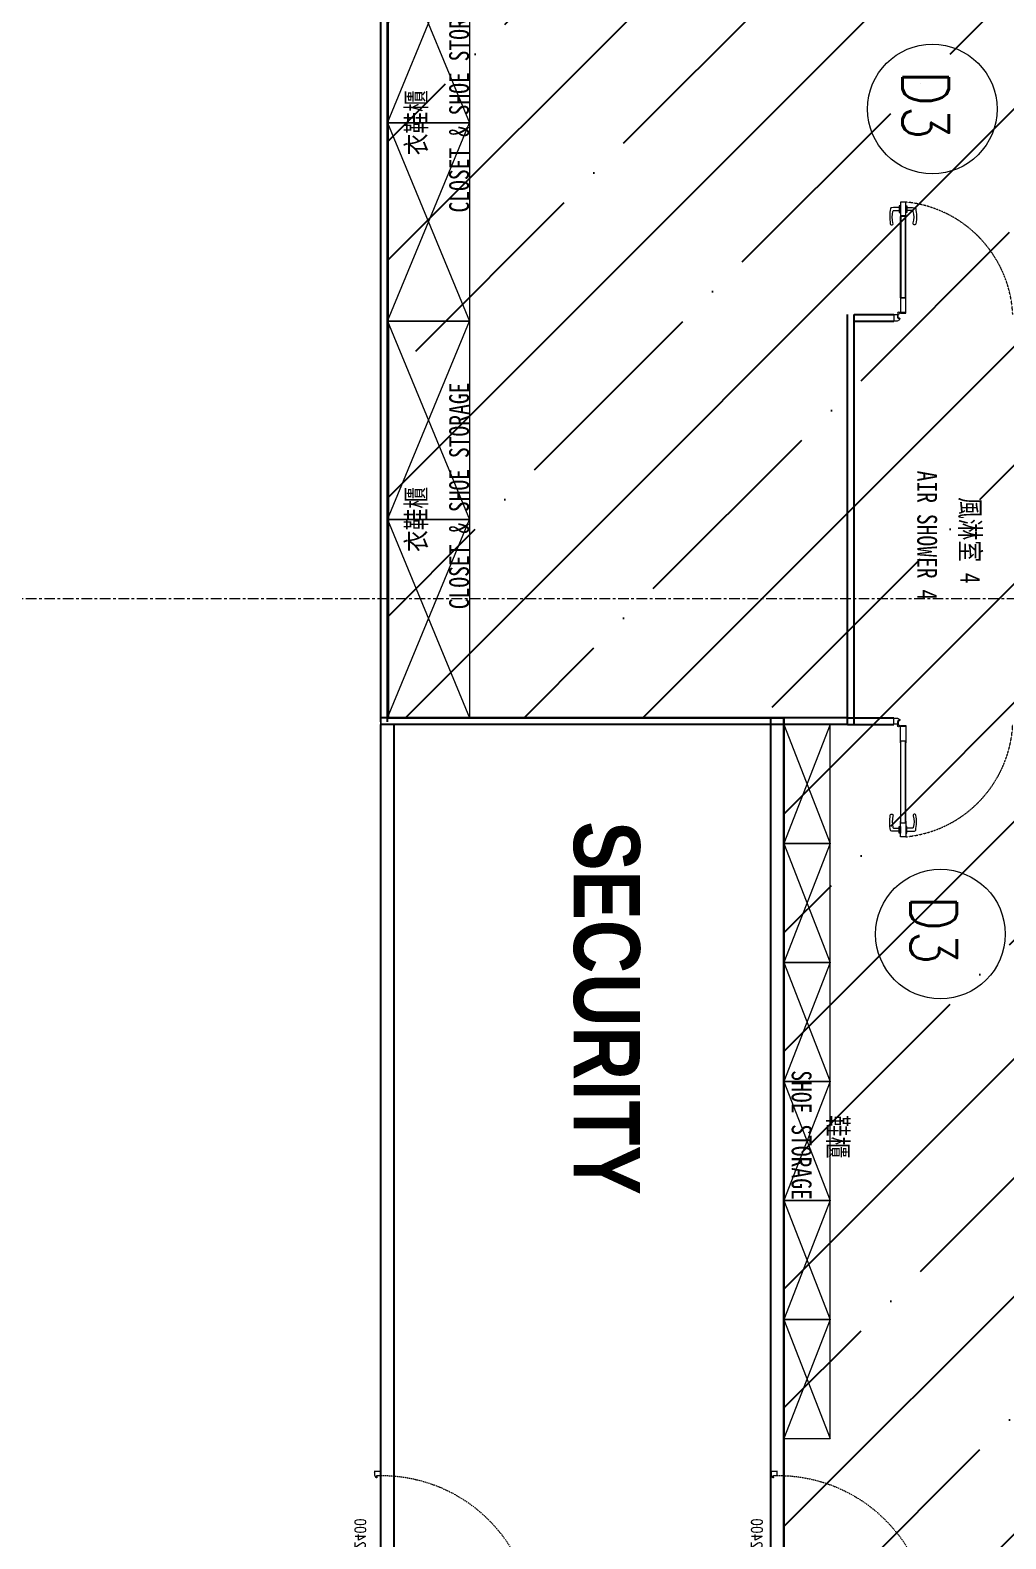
# Model space of a CAD drawing. Extents: x -15449 to 568150, y -1239737 to 53667.
# Drawn here: x 461811 to 469192, y -139644 to -128236 of the extents above; entities that cross this region are included whole.
import ezdxf
from ezdxf.enums import TextEntityAlignment as Align

# ---------------------------------------------------------------- set-up
doc = ezdxf.new("R2010")
doc.units = 0
doc.header["$LTSCALE"] = 8
for name, pattern in [('188K-SM-03-F10-ARCH-PA-Y2257103$0$AP5A-SM-03-F20-ARCH-PA-Y2230801+Y2230803$0$ALL-PA-TXT-Y2221201$0$DASHED', [19.05, 12.7, -6.35]), ('IDA - Grid Line', [3500, 2000, -500, 500, -500]), ('TCP2-C-L30-E-SWG-EQ$0$TCP2-C-L30-E-SWG-EQ$0$HIDDEN', [0.3, 0.2, -0.1])]:
    doc.linetypes.add(name, pattern=pattern)
doc.layers.get('0').update_dxf_attribs({"color": 1, "linetype": 'CONTINUOUS'})
doc.layers.add('000_CTCI_CSA', color=7, linetype='CONTINUOUS')
doc.layers.add('高架地板', color=241, linetype='CONTINUOUS')
doc.layers.add('A-_ANOTGRID_E', color=7, linetype='CONTINUOUS', lineweight=9)
doc.layers.add('Block - Cargo Lift_dwg', color=7, linetype='CONTINUOUS', lineweight=9, true_color=0x767676)
doc.styles.add('188K-SM-03-F10-ARCH-PA-Y2257103$0$AP5A-SM-03-F20-ARCH-PA-Y2230801+Y2230803$0$ALL-PA-TXT-Y2221201$0$Standard', font='txt.shx', dxfattribs={"bigfont": 'chineset.shx'})
doc.styles.add('188K-SM-03-F10-ARCH-PA-Y2257103$0$Standard', font='txt.shx', dxfattribs={"bigfont": 'chineset.shx'})
doc.styles.add('Site Area', font='arial.ttf', dxfattribs={"width": 0.8})

# ---------------------------------------------------------------- blocks, each defined once
blk = doc.blocks.new('column grid')
at = {"layer": 'A-_ANOTGRID_E', "color": 8, "linetype": 'IDA - Grid Line', "ltscale": 0.005, "true_color": 0x808080}
blk.add_line((29680.4, -83238.8, 0), (-104784.6, -83238.8, 0), dxfattribs=at)
blk = doc.blocks.new('CTCI_Building Footprint and Grid')
at = {"color": 252}
blk.add_blockref('column grid', (1987651, -866033, 0), dxfattribs=at)
blk = doc.blocks.new('188K-SM-03-F10-ARCH-PA-Y2257103$0$AP5A-SM-03-F20-ARCH-PA-Y2230801+Y2230803$0$把手GMT水平鎖')
blk.add_lwpolyline([(24, 8), (-24, 8), (-24, 0), (24, 0)], close=True)
blk.add_lwpolyline([(-11, 0), (-11, -40), (-10, -54, 0.327495), (-4, -62, 0.089847), (104, -64, 1.144881), (99, -45, -0.137079), (16, -45, -0.349357), (11, -40), (11, 0)], format="xyb")
blk = doc.blocks.new('188K-SM-03-F10-ARCH-PA-Y2257103$0$單開庫板門-1200x2400(水平把手)')
at = {"ltscale": 0.1}
for p, q in [((26008.6, -11403.6), (26004.5, -11403.6)), ((26004.5, -11403.6), (26004.5, -11414.1)), ((26008.6, -11414.1), (26008.6, -11403.6)), ((26004.5, -11414.1), (26004.5, -11415.3)), ((26004.5, -11414.1), (26008.6, -11414.1)), ((26004.5, -11415.4), (26004.6, -11415.5)), ((26008.6, -11414), (26004.6, -11414)), ((26004.6, -11414.3), (26004.6, -11414.2)), ((26004.6, -11415.3), (26004.6, -11414.5)), ((26004.7, -11414.1), (26006.5, -11414.1)), ((26005.1, -11414.4), (26004.7, -11414.4)), ((26004.7, -11414.5), (26005.1, -11414.5)), ((26004.7, -11414.5), (26004.7, -11506)), ((26004.7, -11506), (26004.7, -11414.5)), ((26004.7, -11414.5), (26004.7, -11414.5)), ((26004.7, -11415.4), (26004.7, -11415.3)), ((26005.2, -11414.4), (26005.2, -11414.4)), ((26006.5, -11414.1), (26006.6, -11414.1)), ((26006.6, -11414.1), (26006.6, -11414.1)), ((26006.6, -11414.1), (26008.4, -11414.1)), ((26008.4, -11414.4), (26008, -11414.4)), ((26008, -11414.4), (26008, -11414.4)), ((26008, -11414.5), (26008.4, -11414.5)), ((26008.4, -11506), (26008.4, -11414.5)), ((26008.4, -11414.5), (26008.4, -11414.5)), ((26008.4, -11414.5), (26008.4, -11506)), ((26008.4, -11415.3), (26008.4, -11415.4)), ((26008.5, -11414.2), (26008.5, -11414.3)), ((26008.5, -11414.5), (26008.5, -11415.3)), ((26008.5, -11415.5), (26008.6, -11415.4)), ((26008.6, -11415.3), (26008.6, -11414.1)), ((26008.6, -11506.4), (26004.5, -11506.4)), ((26004.5, -11506.4), (26004.5, -11518)), ((26004.7, -11506), (26004.7, -11506)), ((26008.4, -11506), (26008.4, -11506)), ((26008.6, -11518), (26008.6, -11506.4)), ((25999.5, -11519.7), (25999.5, -11523.2)), ((26002.5, -11519.1), (26000, -11519.1)), ((26002.9, -11518.5), (26002.6, -11518.5)), ((26002.6, -11518.5), (26002.6, -11521)), ((26002.6, -11521.9), (26002.6, -11519.3)), ((26002.6, -11521), (26002.9, -11521)), ((26003.4, -11521.9), (26002.6, -11521.9)), ((26002.9, -11521), (26002.9, -11518.5)), ((26003.3, -11522.2), (26003.3, -11522)), ((26003.3, -11522), (26003.4, -11522)), ((26004, -11522.2), (26003.3, -11522.2)), ((26008.3, -11517.5), (26003.6, -11517.5)), ((26003.6, -11517.5), (26003.6, -11517.7)), ((26003.6, -11517.7), (26008.3, -11517.7)), ((26004.1, -11521.9), (26003.9, -11521.9)), ((26003.9, -11522), (26004, -11522)), ((26004, -11522), (26004, -11522.2)), ((26004.2, -11522.4), (26004.2, -11521.9)), ((26004.5, -11518), (26008.6, -11518)), ((26008.3, -11517.7), (26008.3, -11517.5)), ((26114.8, -11521.9), (26115.1, -11521.9)), ((26114.8, -11522.4), (26114.8, -11521.9)), ((26114.9, -11522), (26114.9, -11522.2)), ((26115.1, -11522), (26114.9, -11522)), ((26114.9, -11522.2), (26115.7, -11522.2)), ((26115.5, -11521.9), (26116.3, -11521.9)), ((26115.7, -11522), (26115.5, -11522)), ((26115.7, -11522.2), (26115.7, -11522)), ((26116.3, -11521.9), (26116.3, -11519.3)), ((26116.5, -11519.1), (26119, -11519.1)), ((26119.5, -11519.7), (26119.5, -11523.2)), ((26000, -11523.7), (26002.4, -11523.7)), ((26002.4, -11523.7), (26004.1, -11522.6)), ((26116.6, -11523.7), (26114.9, -11522.6)), ((26119, -11523.7), (26116.6, -11523.7))]:
    blk.add_line(p, q, dxfattribs=at)
blk.add_lwpolyline([(26006.6, -11506.4), (26006.5, -11506.3), (26004.7, -11506.3, -0.414214), (26004.6, -11506.3), (26004.6, -11506.1, -0.414214), (26004.7, -11506.1), (26005.1, -11506.1, 0.414214), (26005.2, -11506.1), (26005.2, -11506, 0.414214), (26005.1, -11506), (26004.7, -11506, -0.414214), (26004.6, -11506), (26004.6, -11505.2, -0.414214), (26004.7, -11505.2), (26004.7, -11505.2, 0.414214), (26004.7, -11505.2), (26004.7, -11505, 0.72636), (26004.6, -11505), (26004.5, -11505.1, 0.158507), (26004.5, -11505.2), (26004.5, -11506.4, 0.414214), (26004.6, -11506.5), (26008.6, -11506.5, 0.414214), (26008.6, -11506.4), (26008.6, -11505.2, 0.158507), (26008.6, -11505.1), (26008.5, -11505, 0.72636), (26008.4, -11505), (26008.4, -11505.2, 0.414214), (26008.5, -11505.2, -0.414214), (26008.5, -11505.2), (26008.5, -11506, -0.414214), (26008.4, -11506), (26008, -11506, 0.414214), (26008, -11506), (26008, -11506.1, 0.414214), (26008, -11506.1), (26008.4, -11506.1, -0.414214), (26008.5, -11506.1), (26008.5, -11506.3, -0.414214), (26008.4, -11506.3), (26006.6, -11506.3)], format="xyb", close=True, dxfattribs=at)
for points in [[(25999.5, -11518.9), (25999.5, -11523.9)], [(26119.5, -11518.9), (26119.5, -11523.9)]]:
    blk.add_lwpolyline(points)
at = {"linetype": '188K-SM-03-F10-ARCH-PA-Y2257103$0$AP5A-SM-03-F20-ARCH-PA-Y2230801+Y2230803$0$ALL-PA-TXT-Y2221201$0$DASHED', "ltscale": 0.01}
blk.add_arc((26001.1, -11518.7), 115.3, 359.8531, 85.8135, dxfattribs=at)
at = {"ltscale": 0.1}
for centre, radius, start, end in [((26004.6, -11414.1), 0.0313, 90, 180), ((26004.6, -11415.3), 0.0313, 180, 216.0274), ((26004.7, -11414.2), 0.0313, 90, 180), ((26004.7, -11414.3), 0.0313, 180, 270), ((26004.7, -11414.5), 0.0313, 90, 180), ((26004.7, -11415.3), 0.0209, 180, 270), ((26004.7, -11415.4), 0.0313, 216.0274, 360), ((26004.7, -11415.3), 0.0209, 360, 90), ((26005.1, -11414.4), 0.0313, 270, 0), ((26005.1, -11414.4), 0.0313, 0, 90), ((26008, -11414.4), 0.0313, 90, 180), ((26008, -11414.4), 0.0313, 180, 270), ((26008.4, -11414.2), 0.0313, 360, 90), ((26008.4, -11414.3), 0.0313, 270, 0), ((26008.4, -11414.5), 0.0313, 0, 90), ((26008.5, -11415.3), 0.0209, 90, 180), ((26008.5, -11415.4), 0.0313, 180, 323.9726), ((26008.5, -11415.3), 0.0209, 270, 360), ((26008.6, -11414.1), 0.0313, 360, 90), ((26008.6, -11415.3), 0.0313, 323.9726, 360)]:
    blk.add_arc(centre, radius, start, end, dxfattribs=at)
for centre, major_axis, start_param, end_param in [((26000, -11519.7), (0.369, -0.369), 2.356194, 3.926991), ((26002.5, -11519.3), (0.111, -0.111), 7.068583, 8.63938), ((26003.4, -11521.9), (-0.0369, -0.0369), 0.785398, 3.926991), ((26003.9, -11521.9), (-0.0369, -0.0369), 3.926991, 7.068583), ((26004.1, -11521.9), (0.0369, -0.0369), 7.068583, 8.63938), ((26114.8, -11521.9), (-0.0369, -0.0369), -2.356194, -0.785398), ((26115.1, -11521.9), (0.0369, -0.0369), -0.785398, 2.356194), ((26115.5, -11521.9), (0.0369, -0.0369), 2.356194, 5.497787), ((26116.5, -11519.3), (-0.111, -0.111), -2.356194, -0.785398), ((26119, -11519.7), (-0.369, -0.369), 2.356194, 3.926991), ((26000, -11523.2), (-0.369, -0.369), 5.497787, 7.068583), ((26003.9, -11522.4), (0.221, -0.221), 6.162283, 7.068583), ((26115.1, -11522.4), (-0.221, -0.221), -0.785398, 0.120903), ((26119, -11523.2), (0.369, -0.369), -0.785398, 0.785398)]:
    blk.add_ellipse(centre, major_axis=major_axis, ratio=1, start_param=start_param, end_param=end_param, dxfattribs=at)
at = {"ltscale": 0.1, "extrusion": (0, 0, -1)}
blk.add_ellipse((26003.1, -11517.9), major_axis=(-0.516, 0.516), ratio=1, start_param=5.497787, end_param=11.780972, dxfattribs=at)
at = {"ltscale": 5}
for p, xscale, yscale, zscale, rotation in [((26003.6, -11408.9), 0.1058823529319317, 0.1058823529319317, 0.1058823529319317, 270), ((26009.5, -11408.9), -0.1058823529319317, 0.1058823529396357, 0.1058823529411765, 90)]:
    blk.add_blockref('188K-SM-03-F10-ARCH-PA-Y2257103$0$AP5A-SM-03-F20-ARCH-PA-Y2230801+Y2230803$0$把手GMT水平鎖', p, dxfattribs=dict(at, xscale=xscale, yscale=yscale, zscale=zscale, rotation=rotation))
at = {"color": 8, "ltscale": 0.1, "style": '188K-SM-03-F10-ARCH-PA-Y2257103$0$AP5A-SM-03-F20-ARCH-PA-Y2230801+Y2230803$0$ALL-PA-TXT-Y2221201$0$Standard', "width": 0.85}
blk.add_text('1200*2400', height=8, dxfattribs=at).set_placement((26058.4, -11534.4), align=Align.MIDDLE_CENTER)

msp = doc.modelspace()

# ---------------------------------------------------------------- hatches: boundary and pattern name
at = {"layer": '高架地板'}
h = msp.add_hatch(dxfattribs=at)
h.set_pattern_fill('ANSI35', color=256, scale=200)
h.paths.add_polyline_path([(479713.838, -121485.4155), (464513.6667, -121485.4155), (464519.1323, -133435.3981), (467513.5804, -133435.3967), (467513.8404, -140435.307), (473463.6699, -140435.3047), (473463.6699, -133985.4987), (479713.838, -133985.4983)])

# ---------------------------------------------------------------- linework, layer by layer
at = {"layer": 'Block - Cargo Lift_dwg', "lineweight": -3}
for p, q in [((464463.6667, -133466.7371, 0), (464463.6667, -109434.7775, 0)), ((464513.6667, -133466.7371, 0), (464513.6667, -109434.7775, 0)), ((467994.1646, -133485.3074, 0), (467994.1633, -130385.3554, 0)), ((468044.0495, -130385.3554, 0), (468344.1633, -130385.3554, 0)), ((468044.1646, -133485.3073, 0), (468044.1633, -130385.3553, 0)), ((468044.0495, -130435.3554, 0), (468344.1633, -130435.3554, 0)), ((467994.1646, -133435.3074, 0), (464463.6667, -133435.3995, 0)), ((467413.5837, -140485.1854, 0), (467413.5804, -133435.2868, 0)), ((467513.5837, -140485.1853, 0), (467513.5804, -133435.2868, 0)), ((467994.1646, -133435.3003, 0), (468344.1633, -133435.3003, 0)), ((467994.1659, -133485.3074, 0), (464463.668, -133485.3995, 0)), ((464463.6713, -140535.2624, 0), (464463.668, -133485.3638, 0)), ((464563.6713, -140535.2623, 0), (464563.668, -133485.3638, 0)), ((467994.1646, -133485.3003, 0), (468344.1633, -133485.3003, 0))]:
    msp.add_line(p, q, dxfattribs=at)
at = {"layer": 'Block - Cargo Lift_dwg', "color": 8, "ltscale": 2, "true_color": 0x808080}
for p, q in [((464513.6667, -128935.3981, 0), (465133.6667, -127435.3981, 0)), ((464513.6667, -127435.3981, 0), (465133.6667, -128935.3981, 0)), ((464513.6667, -130435.3981, 0), (465133.6667, -128935.3981, 0)), ((464513.6667, -128935.3981, 0), (465133.6667, -130435.3981, 0)), ((464513.6667, -131935.3981, 0), (465133.6667, -130435.3981, 0)), ((464513.6667, -130435.3981, 0), (465133.6667, -131935.3981, 0)), ((464513.6667, -133435.3981, 0), (465133.6667, -131935.3981, 0)), ((464513.6667, -131935.3981, 0), (465133.6667, -133435.3981, 0)), ((467863.5804, -133485.2868, 0), (467513.5804, -134385.2868, 0)), ((467513.5804, -133485.2868, 0), (467863.5804, -134385.2868, 0)), ((467863.5804, -134385.2868, 0), (467513.5804, -135285.2868, 0)), ((467513.5804, -134385.2868, 0), (467863.5804, -135285.2868, 0)), ((467863.5804, -135285.2868, 0), (467513.5804, -136185.2868, 0)), ((467513.5804, -135285.2868, 0), (467863.5804, -136185.2868, 0)), ((467863.5804, -136185.2868, 0), (467513.5804, -137085.2868, 0)), ((467513.5804, -136185.2868, 0), (467863.5804, -137085.2868, 0)), ((467863.5804, -137085.2868, 0), (467513.5804, -137985.2868, 0)), ((467513.5804, -137085.2868, 0), (467863.5804, -137985.2868, 0)), ((467863.5804, -137985.2868, 0), (467513.5804, -138885.2868, 0)), ((467513.5804, -137985.2868, 0), (467863.5804, -138885.2868, 0))]:
    msp.add_line(p, q, dxfattribs=at)
at = {"layer": 'Block - Cargo Lift_dwg', "color": 8, "true_color": 0x808080}
for p, q in [((468435.8453, -129535.3554, 0), (468394.1062, -129535.3554, 0)), ((468394.1062, -129535.3554, 0), (468394.1062, -129640.7467, 0)), ((468435.8453, -129640.7467, 0), (468435.8453, -129535.3554, 0)), ((468394.1062, -129640.7467, 0), (468435.8453, -129640.7467, 0)), ((468394.7323, -129640.0162, 0), (468394.7323, -129652.851, 0)), ((468394.7921, -129653.0351, 0), (468395.6269, -129654.183, 0)), ((468434.9062, -129639.7032, 0), (468395.0453, -129639.7032, 0)), ((468395.7757, -129642.938, 0), (468395.7757, -129641.2684, 0)), ((468395.7757, -129652.0162, 0), (468395.7757, -129644.6075, 0)), ((468396.0888, -129640.9554, 0), (468414.6627, -129640.9554, 0)), ((468400.6801, -129643.251, 0), (468396.0888, -129643.251, 0)), ((468396.0888, -129644.2945, 0), (468400.6801, -129644.2945, 0)), ((468396.1931, -130256.1659, 0), (468396.1931, -129644.2945, 0)), ((468396.1931, -129644.2945, 0), (468396.8192, -129644.2945, 0)), ((468396.1931, -129653.9988, 0), (468396.1931, -129652.4336, 0)), ((468396.8192, -129644.2945, 0), (468396.8192, -130256.1659, 0)), ((468400.9931, -129643.9815, 0), (468400.9931, -129643.5641, 0)), ((468414.6627, -129640.9554, 0), (468414.9757, -129640.6423, 0)), ((468414.9757, -129640.6423, 0), (468415.2888, -129640.9554, 0)), ((468415.2888, -129640.9554, 0), (468433.8627, -129640.9554, 0)), ((468428.9584, -129643.5641, 0), (468428.9584, -129643.9815, 0)), ((468433.8627, -129643.251, 0), (468429.2714, -129643.251, 0)), ((468429.2714, -129644.2945, 0), (468433.8627, -129644.2945, 0)), ((468433.1323, -130256.1659, 0), (468433.1323, -129644.2945, 0)), ((468433.1323, -129644.2945, 0), (468433.7584, -129644.2945, 0)), ((468433.7584, -129644.2945, 0), (468433.7584, -130256.1659, 0)), ((468433.7584, -129652.4336, 0), (468433.7584, -129653.9988, 0)), ((468434.1757, -129641.2684, 0), (468434.1757, -129642.938, 0)), ((468434.1757, -129644.6075, 0), (468434.1757, -129652.0162, 0)), ((468434.3246, -129654.183, 0), (468435.1593, -129653.0351, 0)), ((468435.2192, -129652.851, 0), (468435.2192, -129640.0162, 0)), ((468435.8453, -130259.7137, 0), (468394.1062, -130259.7137, 0)), ((468394.1062, -130259.7137, 0), (468394.1062, -130376.0181, 0)), ((468396.8192, -130256.1659, 0), (468396.1931, -130256.1659, 0)), ((468433.7584, -130256.1659, 0), (468433.1323, -130256.1659, 0)), ((468435.8453, -130376.0181, 0), (468435.8453, -130259.7137, 0)), ((468344.1633, -130392.5728, 0), (468344.1633, -130428.138, 0)), ((468373.9025, -130387.3554, 0), (468349.3807, -130387.3554, 0)), ((468378.0764, -130381.0914, 0), (468375.4677, -130381.0914, 0)), ((468375.4677, -130381.0914, 0), (468375.4677, -130406.2218, 0)), ((468375.4677, -130414.5728, 0), (468375.4677, -130388.9206, 0)), ((468378.0764, -130406.2218, 0), (468378.0764, -130381.0914, 0)), ((468432.7149, -130370.8007, 0), (468385.7584, -130370.8007, 0)), ((468385.7584, -130370.8007, 0), (468385.7584, -130373.4094, 0)), ((468385.7584, -130373.4094, 0), (468432.7149, -130373.4094, 0)), ((468394.1062, -130376.0181, 0), (468435.8453, -130376.0181, 0)), ((468432.7149, -130373.4094, 0), (468432.7149, -130370.8007, 0)), ((468349.3807, -130433.3554, 0), (468373.4174, -130433.3554, 0)), ((468373.4174, -130433.3554, 0), (468389.9198, -130422.5154, 0)), ((468375.4677, -130406.2218, 0), (468378.0764, -130406.2218, 0)), ((468383.6068, -130414.5728, 0), (468375.4677, -130414.5728, 0)), ((468381.9372, -130417.5988, 0), (468381.9372, -130415.6162, 0)), ((468381.9372, -130415.6162, 0), (468383.6068, -130415.6162, 0)), ((468389.8677, -130417.5988, 0), (468381.9372, -130417.5988, 0)), ((468390.5981, -130414.5728, 0), (468388.1981, -130414.5728, 0)), ((468388.1981, -130415.6162, 0), (468389.8677, -130415.6162, 0)), ((468389.8677, -130415.6162, 0), (468389.8677, -130417.5988, 0)), ((468391.1198, -130420.051, 0), (468391.1198, -130415.0945, 0)), ((468344.1633, -133478.138, 0), (468344.1633, -133442.5728, 0)), ((468349.3807, -133437.3554, 0), (468373.4174, -133437.3554, 0)), ((468373.4174, -133437.3554, 0), (468389.9198, -133448.1953, 0)), ((468383.6068, -133456.138, 0), (468375.4677, -133456.138, 0)), ((468375.4677, -133456.138, 0), (468375.4677, -133481.7901, 0)), ((468375.4677, -133489.6194, 0), (468375.4677, -133464.4889, 0)), ((468375.4677, -133464.4889, 0), (468378.0764, -133464.4889, 0)), ((468378.0764, -133464.4889, 0), (468378.0764, -133489.6194, 0)), ((468389.8677, -133453.1119, 0), (468381.9372, -133453.1119, 0)), ((468381.9372, -133453.1119, 0), (468381.9372, -133455.0945, 0)), ((468381.9372, -133455.0945, 0), (468383.6068, -133455.0945, 0)), ((468388.1981, -133455.0945, 0), (468389.8677, -133455.0945, 0)), ((468390.5981, -133456.138, 0), (468388.1981, -133456.138, 0)), ((468389.8677, -133455.0945, 0), (468389.8677, -133453.1119, 0)), ((468391.1198, -133450.6597, 0), (468391.1198, -133455.6162, 0)), ((468373.9025, -133483.3554, 0), (468349.3807, -133483.3554, 0)), ((468378.0764, -133489.6194, 0), (468375.4677, -133489.6194, 0)), ((468385.7584, -133499.91, 0), (468385.7584, -133497.3014, 0)), ((468385.7584, -133497.3014, 0), (468432.7149, -133497.3014, 0)), ((468432.7149, -133499.91, 0), (468385.7584, -133499.91, 0)), ((468394.1062, -133610.997, 0), (468394.1062, -133494.6927, 0)), ((468394.1062, -133494.6927, 0), (468435.8453, -133494.6927, 0)), ((468432.7149, -133497.3014, 0), (468432.7149, -133499.91, 0)), ((468435.8453, -133494.6927, 0), (468435.8453, -133610.997, 0)), ((468435.8453, -133610.997, 0), (468394.1062, -133610.997, 0)), ((468396.8192, -133614.5448, 0), (468396.1931, -133614.5448, 0)), ((468396.1931, -133614.5448, 0), (468396.1931, -134226.4162, 0)), ((468396.8192, -134226.4162, 0), (468396.8192, -133614.5448, 0)), ((468433.7584, -133614.5448, 0), (468433.1323, -133614.5448, 0)), ((468433.1323, -133614.5448, 0), (468433.1323, -134226.4162, 0)), ((468433.7584, -134226.4162, 0), (468433.7584, -133614.5448, 0)), ((468394.1062, -134335.3554, 0), (468394.1062, -134229.9641, 0)), ((468394.1062, -134229.9641, 0), (468435.8453, -134229.9641, 0)), ((468394.7323, -134230.6945, 0), (468394.7323, -134217.8597, 0)), ((468394.7921, -134217.6756, 0), (468395.6269, -134216.5278, 0)), ((468434.9062, -134231.0075, 0), (468395.0453, -134231.0075, 0)), ((468395.7757, -134218.6945, 0), (468395.7757, -134226.1032, 0)), ((468395.7757, -134227.7728, 0), (468395.7757, -134229.4423, 0)), ((468396.0888, -134226.4162, 0), (468400.6801, -134226.4162, 0)), ((468400.6801, -134227.4597, 0), (468396.0888, -134227.4597, 0)), ((468396.0888, -134229.7554, 0), (468414.6627, -134229.7554, 0)), ((468396.1931, -134216.7119, 0), (468396.1931, -134218.2771, 0)), ((468396.1931, -134226.4162, 0), (468396.8192, -134226.4162, 0)), ((468400.9931, -134226.7293, 0), (468400.9931, -134227.1467, 0)), ((468414.6627, -134229.7554, 0), (468414.9757, -134230.0684, 0)), ((468414.9757, -134230.0684, 0), (468415.2888, -134229.7554, 0)), ((468415.2888, -134229.7554, 0), (468433.8627, -134229.7554, 0)), ((468428.9584, -134227.1467, 0), (468428.9584, -134226.7293, 0)), ((468429.2714, -134226.4162, 0), (468433.8627, -134226.4162, 0)), ((468433.8627, -134227.4597, 0), (468429.2714, -134227.4597, 0)), ((468433.1323, -134226.4162, 0), (468433.7584, -134226.4162, 0)), ((468433.7584, -134218.2771, 0), (468433.7584, -134216.7119, 0)), ((468434.1757, -134226.1032, 0), (468434.1757, -134218.6945, 0)), ((468434.1757, -134229.4423, 0), (468434.1757, -134227.7728, 0)), ((468434.3246, -134216.5278, 0), (468435.1593, -134217.6756, 0)), ((468435.2192, -134217.8597, 0), (468435.2192, -134230.6945, 0)), ((468435.8453, -134229.9641, 0), (468435.8453, -134335.3554, 0)), ((468435.8453, -134335.3554, 0), (468394.1062, -134335.3554, 0))]:
    msp.add_line(p, q, dxfattribs=at)
at = {"layer": 'Block - Cargo Lift_dwg', "color": 8, "ltscale": 0.1, "true_color": 0x808080, "elevation": 0}
for points in [[(449164.1147, -97435.2307), (459364.1147, -97435.2307), (459364.1147, -109434.7793), (464463.6678, -109434.7793), (464463.6678, -136485.2703), (464463.8694, -136485.3036), (464463.8694, -140484.956), (459663.6686, -140485.2703), (459663.6698, -119634.7793), (459664.675, -119499.0799), (456363.6701, -116649.796), (456363.6701, -102245.5674), (449164.1124, -102245.5641), (449163.8996, -97435.2307)], [(479764.1147, -134885.4988), (473463.6678, -134885.4988), (473463.67, -140485.2981), (464463.67, -140485.2981), (464463.6678, -121435.4167), (479764.1147, -121435.4167), (479764.1147, -134885.4988)]]:
    msp.add_lwpolyline(points, dxfattribs=at)
at = {"layer": 'Block - Cargo Lift_dwg', "color": 8, "true_color": 0x808080, "elevation": 0}
for points in [[(467513.817, -140385.1853), (467513.5837, -140385.1854), (467513.8404, -140435.307), (473463.6699, -140435.3047), (473463.6699, -133985.4987), (479713.53, -133985.4987), (479713.8371, -121485.4155), (464513.6667, -121485.4182), (464519.1323, -133435.3981), (467513.5804, -133435.2868), (467513.817, -140385.1853)], [(464513.6667, -121485.4182), (464519.1323, -133435.3981), (467513.5804, -133435.3967), (467513.8404, -140435.307), (473463.6699, -140435.3047), (473463.6699, -133985.4987), (479713.838, -133985.4983), (479713.838, -121485.4155), (464513.6667, -121485.4155)], [(468344.1633, -130385.3554), (468344.1633, -130435.3554)], [(468344.1633, -133485.3554), (468344.1633, -133435.3554)]]:
    msp.add_lwpolyline(points, dxfattribs=at)
for points in [[(464513.6667, -128935.3981), (464513.6667, -127435.3981), (465133.6667, -127435.3981), (465133.6667, -128935.3981)], [(464513.6667, -130435.3981), (464513.6667, -128935.3981), (465133.6667, -128935.3981), (465133.6667, -130435.3981)], [(464513.6667, -131935.3981), (464513.6667, -130435.3981), (465133.6667, -130435.3981), (465133.6667, -131935.3981)], [(464513.6667, -133435.3981), (464513.6667, -131935.3981), (465133.6667, -131935.3981), (465133.6667, -133435.3981)], [(467513.5816, -133435.3112), (467513.8422, -140484.9016), (464463.9273, -140484.9899), (464463.6667, -133435.3995)]]:
    msp.add_lwpolyline(points, close=True, dxfattribs=at)
for points in [[(468414.9757, -130259.8181), (468414.6627, -130259.505), (468396.0888, -130259.505, -0.4142135624), (468395.7757, -130259.192), (468395.7757, -130257.5224, -0.4142135624), (468396.0888, -130257.2094), (468400.6801, -130257.2094, 0.4142135624), (468400.9931, -130256.8963), (468400.9931, -130256.4789, 0.4142135624), (468400.6801, -130256.1659), (468396.0888, -130256.1659, -0.4142135624), (468395.7757, -130255.8529), (468395.7757, -130248.4442, -0.4142135624), (468395.9844, -130248.2355), (468395.9844, -130248.2355, 0.4142135624), (468396.1931, -130248.0268), (468396.1931, -130246.4616, 0.7263600574), (468395.6269, -130246.2774), (468394.7921, -130247.4253, 0.1585068778), (468394.7323, -130247.6094), (468394.7323, -130260.4442, 0.4142135624), (468395.0453, -130260.7572), (468434.9062, -130260.7572, 0.4142135624), (468435.2192, -130260.4442), (468435.2192, -130247.6094, 0.1585068778), (468435.1593, -130247.4253), (468434.3246, -130246.2774, 0.7263600574), (468433.7584, -130246.4616), (468433.7584, -130248.0268, 0.4142135624), (468433.967, -130248.2355, -0.4142135624), (468434.1757, -130248.4442), (468434.1757, -130255.8529, -0.4142135624), (468433.8627, -130256.1659), (468429.2714, -130256.1659, 0.4142135624), (468428.9584, -130256.4789), (468428.9584, -130256.8963, 0.4142135624), (468429.2714, -130257.2094), (468433.8627, -130257.2094, -0.4142135624), (468434.1757, -130257.5224), (468434.1757, -130259.192, -0.4142135624), (468433.8627, -130259.505), (468415.2888, -130259.505)], [(468414.9757, -133610.8927), (468414.6627, -133611.2057), (468396.0888, -133611.2057, 0.4142135624), (468395.7757, -133611.5187), (468395.7757, -133613.1883, 0.4142135624), (468396.0888, -133613.5014), (468400.6801, -133613.5014, -0.4142135624), (468400.9931, -133613.8144), (468400.9931, -133614.2318, -0.4142135624), (468400.6801, -133614.5448), (468396.0888, -133614.5448, 0.4142135624), (468395.7757, -133614.8579), (468395.7757, -133622.2666, 0.4142135624), (468395.9844, -133622.4753), (468395.9844, -133622.4753, -0.4142135624), (468396.1931, -133622.684), (468396.1931, -133624.2492, -0.7263600574), (468395.6269, -133624.4333), (468394.7921, -133623.2855, -0.1585068778), (468394.7323, -133623.1014), (468394.7323, -133610.2666, -0.4142135624), (468395.0453, -133609.9535), (468434.9062, -133609.9535, -0.4142135624), (468435.2192, -133610.2666), (468435.2192, -133623.1014, -0.1585068778), (468435.1593, -133623.2855), (468434.3246, -133624.4333, -0.7263600574), (468433.7584, -133624.2492), (468433.7584, -133622.684, -0.4142135624), (468433.967, -133622.4753, 0.4142135624), (468434.1757, -133622.2666), (468434.1757, -133614.8579, 0.4142135624), (468433.8627, -133614.5448), (468429.2714, -133614.5448, -0.4142135624), (468428.9584, -133614.2318), (468428.9584, -133613.8144, -0.4142135624), (468429.2714, -133613.5014), (468433.8627, -133613.5014, 0.4142135624), (468434.1757, -133613.1883), (468434.1757, -133611.5187, 0.4142135624), (468433.8627, -133611.2057), (468415.2888, -133611.2057)]]:
    msp.add_lwpolyline(points, format="xyb", close=True, dxfattribs=at)
at = {"layer": 'Block - Cargo Lift_dwg', "color": 8, "ltscale": 2, "true_color": 0x808080, "elevation": 0}
for points in [[(467863.5804, -134385.2868), (467863.5804, -133485.2868), (467513.5804, -133485.2868), (467513.5804, -134385.2868)], [(467863.5804, -135285.2868), (467863.5804, -134385.2868), (467513.5804, -134385.2868), (467513.5804, -135285.2868)], [(467863.5804, -136185.2868), (467863.5804, -135285.2868), (467513.5804, -135285.2868), (467513.5804, -136185.2868)], [(467863.5804, -137085.2868), (467863.5804, -136185.2868), (467513.5804, -136185.2868), (467513.5804, -137085.2868)], [(467863.5804, -137985.2868), (467863.5804, -137085.2868), (467513.5804, -137085.2868), (467513.5804, -137985.2868)], [(467863.5804, -138885.2868), (467863.5804, -137985.2868), (467513.5804, -137985.2868), (467513.5804, -138885.2868)]]:
    msp.add_lwpolyline(points, close=True, dxfattribs=at)
at = {"layer": 'Block - Cargo Lift_dwg', "color": 8, "true_color": 0x808080}
for centre in [(468636.0495, -128832, 0), (468697.0495, -135071, 0)]:
    msp.add_circle(centre, 490, dxfattribs=at)
at = {"layer": 'Block - Cargo Lift_dwg', "color": 8, "linetype": 'TCP2-C-L30-E-SWG-EQ$0$TCP2-C-L30-E-SWG-EQ$0$HIDDEN', "true_color": 0x808080}
for centre, start, end in [((468347.3417, -130428.859, 0), 2.77716355, 84.34317285), ((468347.3417, -133441.8518, 0), 275.65682715, 357.22283645)]:
    msp.add_arc(centre, 897.8761, start, end, dxfattribs=at)
at = {"layer": 'Block - Cargo Lift_dwg', "color": 8, "true_color": 0x808080}
for centre, radius, start, end in [((468395.0453, -129640.0162, 0), 0.313, 90.00001025, 180.00001025), ((468395.0453, -129652.851, 0), 0.313, 180.00000512, 216.02737916), ((468395.8801, -129653.9988, 0), 0.313, 216.02736458, 359.99999146), ((468396.0888, -129641.2684, 0), 0.313, 90.00001025, 180.00001025), ((468396.0888, -129642.938, 0), 0.313, 179.99998975, 269.99998975), ((468396.0888, -129644.6075, 0), 0.313, 89.99998292, 179.99998292), ((468395.9844, -129652.0162, 0), 0.2087, 180.00001537, 270.00001537), ((468395.9844, -129652.4336, 0), 0.2087, 359.99997439, 89.99997439), ((468400.6801, -129643.5641, 0), 0.313, 0.00001708, 90.00001708), ((468400.6801, -129643.9815, 0), 0.313, 270.00001025, 0.00001025), ((468429.2714, -129643.5641, 0), 0.313, 89.99998634, 179.99998634), ((468429.2714, -129643.9815, 0), 0.313, 179.99998634, 269.99998634), ((468433.967, -129652.4336, 0), 0.2087, 90.00002049, 180.00002049), ((468434.0714, -129653.9988, 0), 0.313, 180.00001025, 323.97263567), ((468433.8627, -129641.2684, 0), 0.313, 359.99998975, 89.99998975), ((468433.8627, -129642.938, 0), 0.313, 270.00001025, 0.00001025), ((468433.8627, -129644.6075, 0), 0.313, 0.00001708, 90.00001708), ((468433.967, -129652.0162, 0), 0.2087, 269.99998463, 359.99998463), ((468434.9062, -129640.0162, 0), 0.313, 359.99998975, 89.99998975), ((468434.9062, -129652.851, 0), 0.313, 323.97262084, 359.99999488), ((468395.0453, -134217.8597, 0), 0.313, 143.97262084, 179.99999488), ((468395.0453, -134230.6945, 0), 0.313, 179.99998975, 269.99998975), ((468395.8801, -134216.7119, 0), 0.313, 0.00000854, 143.97263542), ((468395.9844, -134218.6945, 0), 0.2087, 89.99998463, 179.99998463), ((468396.0888, -134226.1032, 0), 0.313, 180.00001708, 270.00001708), ((468396.0888, -134227.7728, 0), 0.313, 90.00001025, 180.00001025), ((468396.0888, -134229.4423, 0), 0.313, 179.99998975, 269.99998975), ((468395.9844, -134218.2771, 0), 0.2087, 270.00002561, 0.00002561), ((468400.6801, -134226.7293, 0), 0.313, 359.99998975, 89.99998975), ((468400.6801, -134227.1467, 0), 0.313, 269.99998292, 359.99998292), ((468429.2714, -134226.7293, 0), 0.313, 90.00001366, 180.00001366), ((468429.2714, -134227.1467, 0), 0.313, 180.00001366, 270.00001366), ((468434.0714, -134216.7119, 0), 0.313, 36.02736433, 179.99998975), ((468433.967, -134218.2771, 0), 0.2087, 179.99997951, 269.99997951), ((468433.8627, -134226.1032, 0), 0.313, 269.99998292, 359.99998292), ((468433.8627, -134227.7728, 0), 0.313, 359.99998975, 89.99998975), ((468433.8627, -134229.4423, 0), 0.313, 270.00001025, 0.00001025), ((468433.967, -134218.6945, 0), 0.2087, 0.00001537, 90.00001537), ((468434.9062, -134230.6945, 0), 0.313, 270.00001025, 0.00001025), ((468434.9062, -134217.8597, 0), 0.313, 0.00000512, 36.02737916)]:
    msp.add_arc(centre, radius, start, end, dxfattribs=at)
for centre, major_axis, ratio, start_param, end_param in [((468349.3807, -130392.5728, 0), (3.6893, -3.6893), 1, 2.3561944902, 3.9269908162), ((468373.9025, -130388.9206, 0), (1.1068, -1.1068), 1, 7.0685834706, 8.6393797974), ((468349.3807, -130428.138, 0), (-3.6893, -3.6893), 1, 5.4977871438, 7.0685834706), ((468383.6068, -130415.0945, 0), (-0.3689, -0.3689), 0.9999999999, 0.7853981634, 3.926990817), ((468388.1981, -130415.0945, 0), (-0.3689, -0.3689), 0.9999999999, 3.926990817, 7.0685834706), ((468387.9894, -130420.051, 0), (2.2136, -2.2136), 1, 6.1622825429, 7.0685834715), ((468390.5981, -130415.0945, 0), (0.3689, -0.3689), 1, 7.0685834706, 8.6393797971), ((468380.1633, -133495.2144, 0), (-5.165, -5.165), 1, 5.4977871438, 11.780972451)]:
    msp.add_ellipse(centre, major_axis=major_axis, ratio=ratio, start_param=start_param, end_param=end_param, dxfattribs=at)
at = {"layer": 'Block - Cargo Lift_dwg', "color": 8, "true_color": 0x808080, "extrusion": (9.86076e-32, -1.3636e-31, -1)}
msp.add_ellipse((468380.1633, -130375.4963, 0), major_axis=(-5.165, 5.165), ratio=1, start_param=5.4977871438, end_param=11.780972451, dxfattribs=at)
at = {"layer": 'Block - Cargo Lift_dwg', "color": 8, "true_color": 0x808080, "extrusion": (9.86076e-32, 1.3636e-31, -1)}
for centre, major_axis, ratio, start_param, end_param in [((468349.3807, -133442.5728, 0), (-3.6893, 3.6893), 1, 5.4977871438, 7.0685834706), ((468383.6068, -133455.6162, 0), (-0.3689, 0.3689), 0.9999999999, 0.7853981634, 3.926990817), ((468388.1981, -133455.6162, 0), (-0.3689, 0.3689), 0.9999999999, 3.926990817, 7.0685834706), ((468387.9894, -133450.6597, 0), (2.2136, 2.2136), 1, 6.1622825429, 7.0685834715), ((468390.5981, -133455.6162, 0), (0.3689, 0.3689), 1, 7.0685834706, 8.6393797971), ((468349.3807, -133478.138, 0), (3.6893, 3.6893), 1, 2.3561944902, 3.9269908162), ((468373.9025, -133481.7901, 0), (1.1068, 1.1068), 1, 7.0685834706, 8.6393797974)]:
    msp.add_ellipse(centre, major_axis=major_axis, ratio=ratio, start_param=start_param, end_param=end_param, dxfattribs=at)
at = {"layer": '高架地板', "lineweight": -3, "elevation": 0}
msp.add_lwpolyline([(464513.6667, -121485.4182), (464519.1323, -133435.3981), (467513.5804, -133435.3967), (467513.8404, -140435.307), (473463.6699, -140435.3047), (473463.6699, -133985.4987), (479713.838, -133985.4983), (479713.838, -121485.4155), (464513.6667, -121485.4155)], dxfattribs=at)

# ---------------------------------------------------------------- block references
at = {"layer": '000_CTCI_CSA', "color": 2}
msp.add_blockref('CTCI_Building Footprint and Grid', (-1467832.5298, 816737), dxfattribs=at)
at = {"layer": 'Block - Cargo Lift_dwg', "color": 8, "true_color": 0x808080}
for name, p, xscale, yscale, zscale, rotation in [('188K-SM-03-F10-ARCH-PA-Y2257103$0$AP5A-SM-03-F20-ARCH-PA-Y2230801+Y2230803$0$把手GMT水平鎖', (468385.6356, -129588.826, 0), 1.05882352931992, 1.05882352931992, 1.05882352931992, 270), ('188K-SM-03-F10-ARCH-PA-Y2257103$0$AP5A-SM-03-F20-ARCH-PA-Y2230801+Y2230803$0$把手GMT水平鎖', (468444.3159, -129588.826, 0), -1.05882352931992, 1.05882352931992, 1.05882352931992, 90), ('188K-SM-03-F10-ARCH-PA-Y2257103$0$AP5A-SM-03-F20-ARCH-PA-Y2230801+Y2230803$0$把手GMT水平鎖', (468385.6356, -134281.8848, 0), -1.05882352931992, 1.05882352931992, 1.05882352931992, 270), ('188K-SM-03-F10-ARCH-PA-Y2257103$0$AP5A-SM-03-F20-ARCH-PA-Y2230801+Y2230803$0$把手GMT水平鎖', (468444.3159, -134281.8848, 0), 1.05882352931992, 1.05882352931992, 1.05882352931992, 90.00000000000001), ('188K-SM-03-F10-ARCH-PA-Y2257103$0$單開庫板門-1200x2400(水平把手)', (579653.0276, -400328.8911, 0), -10.00000000000569, 10.00000000000569, 10.00000000000569, 270), ('188K-SM-03-F10-ARCH-PA-Y2257103$0$單開庫板門-1200x2400(水平把手)', (582652.9015, -400328.7836, 0), -10.00000000000569, 10.00000000000569, 10.00000000000569, 270)]:
    msp.add_blockref(name, p, dxfattribs=dict(at, xscale=xscale, yscale=yscale, zscale=zscale, rotation=rotation))

# ---------------------------------------------------------------- texts
at = {"layer": 'Block - Cargo Lift_dwg', "color": 8, "true_color": 0x808080, "style": '188K-SM-03-F10-ARCH-PA-Y2257103$0$Standard', "width": 0.85}
for p in [(468586.0495, -128801.2021, 0), (468647.0495, -135040.2021, 0)]:
    msp.add_text('D3', height=350, rotation=270, dxfattribs=at).set_placement(p, align=Align.MIDDLE)
at = {"layer": 'Block - Cargo Lift_dwg', "color": 8, "true_color": 0x808080, "char_height": 150, "attachment_point": 8, "style": 'Site Area'}
for s, insert, width, rotation in [('\\pxt5;{\\fSimSun|b1|i0|c0|p2;CLOSET & SHOE STORAGE}', (465133.6667, -128757.3981, 0), 3932.66432, 90), ('{\\fSimSun|b0|i0|c134|p2;衣鞋櫃}', (464823.6667, -128935.3981, 0), 3932.66432, 90), ('\\pxt5;{\\fSimSun|b1|i0|c0|p2;CLOSET & SHOE STORAGE}', (465133.6667, -131757.3981, 0), 3932.66432, 90), ('{\\fSimSun|b1|i0|c0|p2;AIR SHOWER 4}', (468519.6333, -132056.3068, 0), 3932.66432, 270), ('{\\fSimSun|b0|i0|c134|p2;衣鞋櫃}', (464823.6667, -131935.3981, 0), 3932.66432, 90), ('{\\fSimSun|b1|i0|c134|p2;風淋室\\fSimSun|b1|i0|c0|p2; 4}', (468830.6333, -132093.3068, 0), 2417.099658, 270), ('{\\fSimSun|b1|i0|c0|p2;SHOE STORAGE}', (467569.5062, -136590.5498), 3932.66432, 270), ('{\\fSimSun|b1|i0|c134|p2;鞋櫃}', (467830.5062, -136602.5498), 2417.099658, 270)]:
    msp.add_mtext(s, dxfattribs=dict(at, insert=insert, width=width, rotation=rotation))
at = {"layer": 'Block - Cargo Lift_dwg', "color": 8, "true_color": 0x808080, "insert": (466423.8818, -134217.7355, 0), "char_height": 500, "attachment_point": 1, "rotation": 270, "style": 'Site Area'}
msp.add_mtext_dynamic_manual_height_columns('{\\fArial|b1|i0|c0|p34;SECURITY}', width=3027.311787, gutter_width=24254.764, heights=[0], dxfattribs=at)

doc.saveas('drawing.dxf')
